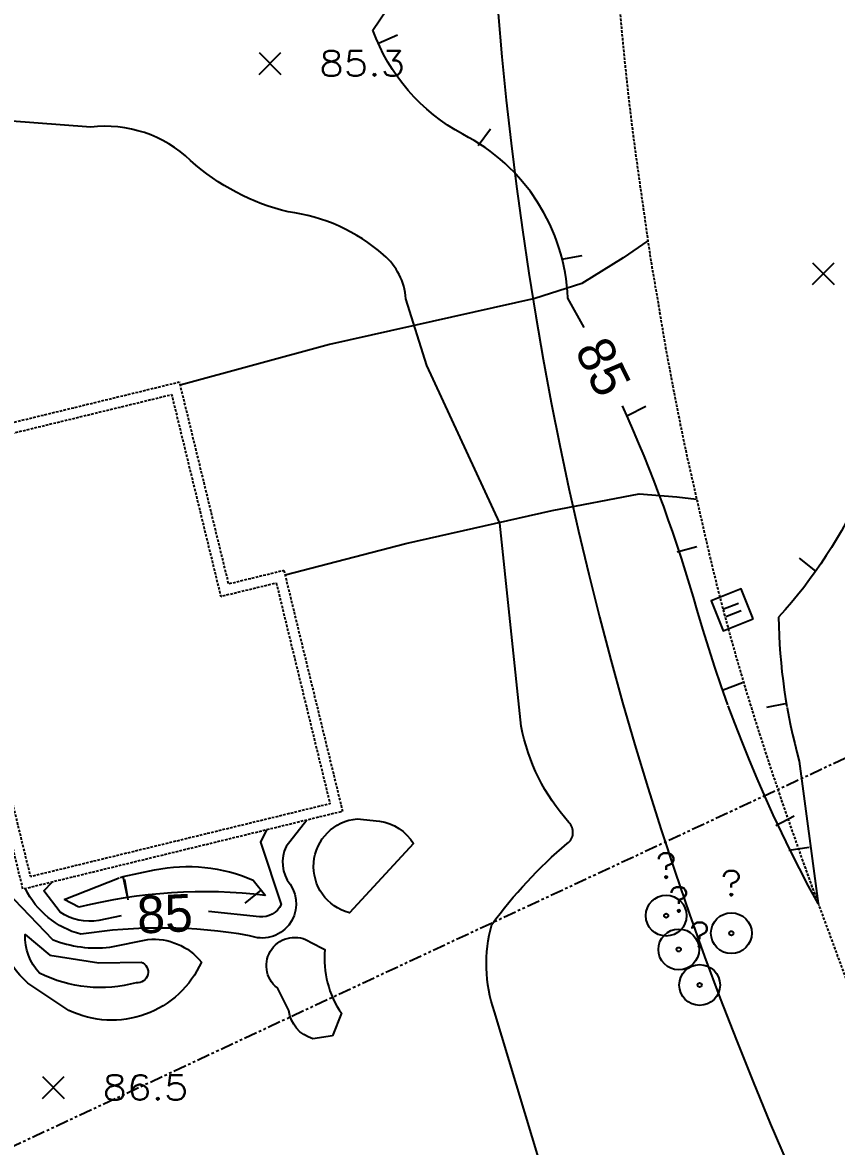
# Model space of a CAD drawing. Header units: feet. Extents: x 1023941 to 1026768, y 90264 to 94497.
# Drawn here: x 1024768.9 to 1024847.2, y 92217.4 to 92325.5 of the extents above; entities that cross this region are included whole.
import ezdxf
from ezdxf.enums import TextEntityAlignment as Align

# ---------------------------------------------------------------- set-up
doc = ezdxf.new("R2010")
doc.units = ezdxf.units.FT
doc.header["$MEASUREMENT"] = 0
for name, pattern in [('HIDDEN', [0.375, 0.25, -0.125]), ('LTP702', [40, 40, 0]), ('LTP706', [40, 40, 0]), ('MATCH', [2.5, 1.25, -0.25, 0.25, -0.25, 0.25, -0.25])]:
    doc.linetypes.add(name, pattern=pattern)
for name, color, linetype in [('ANNOTATE', 10, 'Continuous'), ('CB', 10, 'Continuous'), ('CF-DEP_INDX', 11, 'LTP702'), ('CF-DEP_INT', 9, 'LTP706'), ('CF-INDEX', 11, 'Continuous'), ('CF-INTERMED', 9, 'Continuous'), ('DRIVE', 10, 'Continuous'), ('E3BDL', 6, 'Continuous'), ('FNDTION', 10, 'HIDDEN'), ('OBJECT', 10, 'Continuous'), ('OBS_PAVE', 10, 'HIDDEN'), ('P2MLL', 5, 'MATCH'), ('SPOTELEV', 9, 'Continuous')]:
    doc.layers.add(name, color=color, linetype=linetype)
doc.styles.add('60', font='simplex.shx', dxfattribs={"width": 1.15, "height": 2.4})

# ---------------------------------------------------------------- blocks, each defined once
blk = doc.blocks.new('CB_A')
for p, q in [((-0.118, -0.248), (-0.118, 0.249)), ((0.124, -0.248), (0.124, 0.249))]:
    blk.add_line(p, q)
at = {"flags": 128}
blk.add_lwpolyline([(0.487, 0.484), (-0.481, 0.484), (-0.481, -0.484), (0.487, -0.484)], close=True, dxfattribs=at)
blk = doc.blocks.new('OBJECT')
for radius in [0.49, 0.0508]:
    blk.add_circle((0, 0), radius)
blk = doc.blocks.new('SPOT')
for p, q in [((-0.5, -0.5), (0.5, 0.5)), ((-0.5, 0.5), (0.5, -0.5))]:
    blk.add_line(p, q)
blk = doc.blocks.new('DEPRESS')
blk.add_line((0.005859, -0.996094), (0.001953, -0.001953))
blk = doc.blocks.new('DEPRESS2')
blk.add_line((0.005859, -0.996094), (0.001953, -0.001953))

msp = doc.modelspace()

# ---------------------------------------------------------------- linework, layer by layer
at = {"layer": 'CF-DEP_INDX', "elevation": 85, "flags": 128}
for points in [[(1024798.27, 92516.55), (1024824.9, 92508.56, 0.20996812), (1024837.91, 92509.91), (1024845.34, 92513.33), (1024858.03, 92529.59), (1024867.46, 92536.64, 0.177041147), (1024877.35, 92550.86, -0.102182518), (1024888.78, 92557.76, 0.027422493), (1024906.17, 92573.99), (1024906.81, 92574.31), (1024906.43, 92551.87), (1024906.77, 92547.87, 0.025931205), (1024929.54, 92559.3, 0.052809117), (1024910.05, 92526.4, 0.362843281), (1024911.99, 92524.39), (1024913.8, 92523.18, 0.031153755), (1024892.11, 92468.03), (1024897.89, 92452.29, -0.352238977), (1024895.99, 92447.39), (1024886.71, 92436.95, 0.090995615), (1024879.98, 92422.53, -0.097976632), (1024874.6, 92415.98, 0.212000878), (1024871.97, 92407.83, -0.101643221), (1024871.09, 92399.01, 0.033652977), (1024866.63, 92367.94), (1024864.16, 92358.06, 0.10671491), (1024865.5, 92349.69, -0.128329661), (1024867.38, 92338.2), (1024867.4, 92333.67, 0.073708635), (1024865.24, 92321.78), (1024860.48, 92321.07), (1024860.46, 92313.12), (1024861.35, 92311.88), (1024866.26, 92312.4, -0.229060254), (1024867.44, 92304.29), (1024866.57, 92297.64, 0.121422134), (1024867.74, 92288.9, -0.445679349), (1024870.19, 92288.16), (1024870.19, 92288.16), (1024865.37, 92286.92, 0.225834834), (1024863.85, 92277.93), (1024864.82, 92269.75), (1024861.3, 92273.11, -0.175789817), (1024856.79, 92277.94, 0.170732533), (1024849.77, 92280.83, -0.082012412), (1024841.63, 92268.33, 0.064519716), (1024843.62, 92254.5), (1024845.43, 92240.8, -0.056189817), (1024833.81, 92269.01, 0.037203781), (1024826.62, 92288.64)], [(1024822.92, 92296.18), (1024821.36, 92299, 0.271046159), (1024811.27, 92314.75, -0.184964072), (1024802.62, 92324.75, 0.035362311), (1024812.22, 92341.4, 0.122638096), (1024811.69, 92349.76, -0.069418601), (1024806.06, 92376.27, 0.172593311), (1024796.07, 92394.51), (1024783.23, 92397.91), (1024778.83, 92399.72, -0.460980977), (1024780.22, 92401.33), (1024790.47, 92407.34), (1024805.44, 92413.78, 0.027177504), (1024818.04, 92433.88, 0.169452305), (1024822.3, 92452.39), (1024826.72, 92473.95, 0.088340636), (1024817.25, 92489.07), (1024813.13, 92491.63), (1024800.43, 92497.63), (1024791.4, 92499.84), (1024762.53, 92514.57, 0.043002461), (1024733.89, 92524.69, -0.135124647), (1024728.79, 92527.82, -0.49077753), (1024736.67, 92538.68, -0.193938258), (1024752.51, 92535.96), (1024775.37, 92524.75), (1024790.33, 92519.3)]]:
    msp.add_lwpolyline(points, format="xyb", dxfattribs=at)
at = {"layer": 'CF-DEP_INT', "elevation": 84, "flags": 128}
msp.add_lwpolyline([(1024778.61, 92243.41), (1024781.63, 92244.03, -0.157758813), (1024791.11, 92243.04), (1024792.29, 92241.58, 0.091997551), (1024774.35, 92240.44), (1024772.94, 92241.2), (1024778.61, 92243.41)], format="xyb", close=True, dxfattribs=at)
at = {"layer": 'CF-INDEX', "elevation": 85, "flags": 128}
for points in [[(1024792.38, 92247.88), (1024791.81, 92246.7), (1024793.81, 92240.71, -0.313506078), (1024791.71063, 92239.53147), (1024786.8, 92240.03)], [(1024778.41, 92239.63), (1024776.26804, 92239.18331, -0.195398455), (1024772.54, 92239.97), (1024770.97, 92242.04), (1024771.77, 92242.87)]]:
    msp.add_lwpolyline(points, format="xyb", dxfattribs=at)
at = {"layer": 'CF-INTERMED', "elevation": 86, "flags": 128}
for points in [[(1024819.33, 92213.7), (1024814.29915, 92230.40034, -0.148773646), (1024814.05, 92238.79, -0.060003743), (1024821.2982, 92246.57292, 0.467768095), (1024821.46085, 92248.60129, -0.135649687), (1024816.88, 92257.86), (1024814.83, 92277.38), (1024807.79, 92292.54), (1024805.79, 92298.95, 0.200961166), (1024803.65092, 92303.15756, 0.148943705), (1024794.48039, 92307.29884, -0.126799001), (1024785.09455, 92312.24322, 0.222179409), (1024775.48, 92315.44), (1024764.90691, 92316.25266, -0.261626794), (1024756.68898, 92321.87359), (1024755.68, 92323.86), (1024752.72, 92330.77, 0.396053963), (1024746.39, 92332.83, -0.340821395), (1024742.13, 92333.36, -0.257131263), (1024733.13, 92342.66, -0.558041398), (1024737.3, 92349.51), (1024742.09, 92350.72)], [(1024796.28, 92248.83), (1024794.28, 92246.3, 0.283073278), (1024794.65, 92242.65, -0.739664061), (1024790.74527, 92237.71364, 0.082699694), (1024774.54, 92237.85, -0.217527218), (1024769.2, 92242.24)]]:
    msp.add_lwpolyline(points, format="xyb", dxfattribs=at)
at = {"layer": 'CF-INTERMED', "flags": 128}
for points, elevation in [([(1024801.12, 92248.95), (1024803.25883, 92248.71881, -0.225096911), (1024806.51, 92246.59), (1024800.36, 92239.91, -0.842399064), (1024801.12, 92248.95)], 87), ([(1024771.81, 92237.34, 0.123141927), (1024777.33175, 92236.60127), (1024780.98, 92237.34, -0.252266376), (1024786.13, 92235.18, -0.423891806), (1024773.39, 92230.53), (1024769.44, 92233.16, -0.184288626), (1024765.71, 92240.72), (1024766.62, 92242.74), (1024771.81, 92237.34)], 87), ([(1024771.56, 92235.84), (1024776.28, 92235.1), (1024780.33182, 92235.17369, -0.886346223), (1024779.86, 92233.19, -0.186894584), (1024770.57, 92234.11, -0.203585933), (1024769.19, 92237.83), (1024771.56, 92235.84)], 88), ([(1024798.73, 92228.07), (1024796.84, 92227.81, -0.302262665), (1024794.54, 92230.52), (1024793.43, 92232.69, -0.965681324), (1024796.62, 92237.09), (1024797.99, 92236.37, 0.17414286), (1024799.59, 92230.25), (1024798.73, 92228.07)], 87)]:
    msp.add_lwpolyline(points, format="xyb", close=True, dxfattribs=dict(at, elevation=elevation))
at = {"layer": 'DRIVE', "flags": 128}
for points in [[(1024829.06, 92304.51), (1024826.7, 92302.89), (1024822.72, 92300.41), (1024818.18, 92298.98), (1024798.46, 92294.55), (1024784.08, 92290.62)], [(1024794.17, 92272.4), (1024805.8, 92275.42), (1024819.86, 92278.59), (1024828.23, 92280.2), (1024831.86, 92279.91), (1024833.75, 92279.69)]]:
    msp.add_lwpolyline(points, dxfattribs=at)
at = {"layer": 'E3BDL'}
msp.add_arc((1025163.53059, 92355.25947), 350, 121.4878945, 209.9784501, dxfattribs=at)
at = {"layer": 'FNDTION', "flags": 128}
for points in [[(1024794.06, 92272.84), (1024799.7, 92249.66), (1024768.97, 92242.18), (1024763.31, 92265.42), (1024765.26, 92265.9), (1024760.55, 92285.24), (1024784, 92290.94), (1024788.72, 92271.54), (1024794.06, 92272.84)], [(1024793.32479, 92271.63181), (1024798.49195, 92250.39515), (1024769.705, 92243.3881), (1024764.51765, 92264.68742), (1024766.46764, 92265.16741), (1024761.75833, 92284.50459), (1024783.2647, 92289.73215), (1024787.98478, 92270.33181)]]:
    msp.add_lwpolyline(points, close=True, dxfattribs=at)
at = {"layer": 'OBS_PAVE', "flags": 128}
msp.add_lwpolyline([(1024877.31, 92534.26), (1024873.3, 92527.05), (1024872.45, 92525.52, 0.002952), (1024870.08, 92521.12, 0.001727), (1024867.71, 92516.72, 0.001727), (1024865.4, 92512.28, 0.002074), (1024863.09, 92507.84), (1024860.09, 92501.88), (1024858.6, 92498.91), (1024858.36, 92498.43, 0.001387), (1024856.17, 92493.93, 0.003179), (1024853.98, 92489.43, 0.008516), (1024849.83, 92480.32), (1024846.65, 92472.37), (1024846.16, 92471.13, 0.012924), (1024842.94, 92461.67, 0.008356), (1024840.06, 92452.08), (1024838.08, 92444.76), (1024837.44, 92442.41, 0.002654), (1024836.8, 92439.87, 0.000412), (1024836.15, 92437.32, 0.000785), (1024834.94, 92432.46, 0.001307), (1024833.73, 92427.6, 0.003673), (1024831.41, 92417.85, 0.007535), (1024829.33, 92408.06, 0.010934), (1024827.64, 92398.21), (1024827.25, 92395.36, 0.012811), (1024826.19, 92385.43), (1024825.83, 92379.91), (1024825.54, 92375.44, 0.008053), (1024825.23, 92365.42, 0.003106), (1024825.19, 92360.41, 0.002564), (1024825.16, 92355.41), (1024825.17, 92354.06), (1024825.17, 92353.13, 0.003705), (1024825.28, 92348.14, 0.003664), (1024825.38, 92343.14, 0.007478), (1024825.88, 92333.13, 0.007789), (1024826.69, 92323.15, 0.007698), (1024827.8, 92313.39), (1024829.06, 92304.51), (1024829.21, 92303.49, 0.005972), (1024830.04, 92298.56, 0.003413), (1024830.88, 92293.62, 0.00812), (1024832.82, 92283.79), (1024833.75, 92279.69), (1024835.04, 92274.04), (1024835.78, 92271.03, 0.010285), (1024838.46, 92261.4, 0.008119), (1024841.52, 92251.87, 0.005238), (1024844.84, 92242.42, 0.001716), (1024846.25, 92238.6, 0.000622), (1024847.66, 92234.77, 0.000764), (1024849.42, 92230.09, 0.001405), (1024851.18, 92225.4, 0.003815), (1024854.8, 92216.06, 0.007167), (1024858.64, 92206.82, 0.010154), (1024862.81, 92197.74), (1024864.21, 92194.9, 0.012234), (1024868.98, 92186.14, 0.006826), (1024874.13, 92177.57, 0.002503), (1024876.79, 92173.32, -0.000355), (1024879.46, 92169.08, -0.000355), (1024882.11, 92164.84, -0.002806), (1024884.76, 92160.59, -0.00162), (1024886.25, 92158.11, -0.001143), (1024887.74, 92155.63, -0.001977), (1024890.26, 92151.31, -0.000491), (1024892.78, 92146.99, -0.000491), (1024895.28, 92142.66, -0.000289), (1024897.78, 92138.33, -0.000289), (1024900.27, 92134), (1024902.76, 92129.66), (1024905.25, 92125.33, 0.000116), (1024907.74, 92120.99, 0.000116), (1024910.24, 92116.66, 0.000317), (1024912.73, 92112.32, 0.000317), (1024915.23, 92107.99, 0.000468), (1024917.74, 92103.67), (1024918.45, 92102.43, 0.000279), (1024920.97, 92098.12, 0.000203), (1024923.49, 92093.8, 0.000203), (1024926.02, 92089.48, 0.000133), (1024928.54, 92085.17, 0.000133), (1024931.07, 92080.85), (1024933.6, 92076.54), (1024936.13, 92072.23), (1024938.67, 92067.92), (1024941.2, 92063.61), (1024943.73, 92059.3), (1024946.26, 92054.98, -0.000137), (1024948.79, 92050.67), (1024950.02, 92048.57, -0.000125), (1024951.24, 92046.48, -0.000257), (1024953.76, 92042.16, -0.0003), (1024956.28, 92037.84, -0.0003), (1024958.79, 92033.51, -0.000303), (1024961.3, 92029.19), (1024961.81, 92028.3)], format="xyb", dxfattribs=at)
at = {"layer": 'P2MLL'}
msp.add_line((1024658.86767, 92166.58535), (1026148.60715, 92861.26227), dxfattribs=at)

# ---------------------------------------------------------------- block references
at = {"layer": 'CB', "xscale": 3.199999999978464, "yscale": 3.19999999999709, "zscale": 3.2, "rotation": 291.392988999197}
msp.add_blockref('CB_A', (1024837.16, 92269.05), dxfattribs=at)
at = {"layer": 'CF-DEP_INDX', "yscale": 2, "zscale": 2}
for p, xscale, rotation in [((1024803.16, 92323.49, 85), 2.000000000014427, 113.1558530008451), ((1024812.74, 92313.65, 85), 2.000000000024885, 143.2902380005788), ((1024820.74, 92302.72, 85), 1.999999999998622, 99.4697770009109), ((1024827.1, 92287.69, 85), 1.999999999983502, 116.8365969994744), ((1024831.86, 92274.57, 85), 2.000000000002898, 105.1397980005863), ((1024845.17, 92272.75, 85), 2.000000000001632, 231.1844000002451), ((1024836.31, 92261.31, 85), 2.000000000011126, 110.3490120012797), ((1024842.45, 92260.06, 85), 2.000000000006721, 280.5360470016532), ((1024841.36, 92248.27, 85), 2.000000000025341, 117.7689300014542), ((1024844.57, 92246.24, 85), 2.000000000013378, 278.8932290013548)]:
    msp.add_blockref('DEPRESS', p, dxfattribs=dict(at, xscale=xscale, rotation=rotation))
at = {"layer": 'CF-DEP_INT', "yscale": 2, "zscale": 2}
for p, xscale, rotation in [((1024778.61, 92243.41, 84), 1.999999999983005, 11.59958399994978), ((1024779.05, 92241.15, 84), 1.999999999971841, 188.6074640000297), ((1024791.88, 92242.09, 84), 2.000000000036763, 309.0938080009937)]:
    msp.add_blockref('DEPRESS2', p, dxfattribs=dict(at, xscale=xscale, rotation=rotation))
at = {"layer": 'OBJECT', "xscale": 4, "yscale": 4, "zscale": 4}
for p in [(1024830.82, 92239.64), (1024837.09, 92237.95), (1024832.03, 92236.39), (1024834.04, 92232.97)]:
    msp.add_blockref('OBJECT', p, dxfattribs=at)
at = {"layer": 'SPOTELEV', "xscale": 2.099999999976717, "yscale": 2.100000000005821, "zscale": 2.1}
for p in [(1024792.72, 92321.56), (1024845.94, 92301.36), (1024771.89, 92223.12)]:
    msp.add_blockref('SPOT', p, dxfattribs=at)

# ---------------------------------------------------------------- texts
at = {"layer": 'ANNOTATE'}
for rotation, p in [(296.125271, (1024824.77, 92292.41)), (2.731111, (1024782.61, 92239.83))]:
    msp.add_text('85', height=3.6, rotation=rotation, dxfattribs=at).set_placement(p, align=Align.MIDDLE_CENTER)
at = {"layer": 'OBJECT', "style": '60', "width": 1.15}
for p in [(1024829.75, 92243.24), (1024836.02, 92241.55), (1024830.97, 92239.99), (1024832.97, 92236.57)]:
    msp.add_text('?', height=2.4, dxfattribs=at).set_placement(p)
at = {"layer": 'SPOTELEV', "style": '60', "width": 1.15}
for s, p in [('85.3', (1024801.59, 92321.56)), ('86.5', (1024780.75, 92223.12))]:
    msp.add_text(s, height=2.4, dxfattribs=at).set_placement(p, align=Align.MIDDLE_CENTER)

doc.saveas('drawing.dxf')
